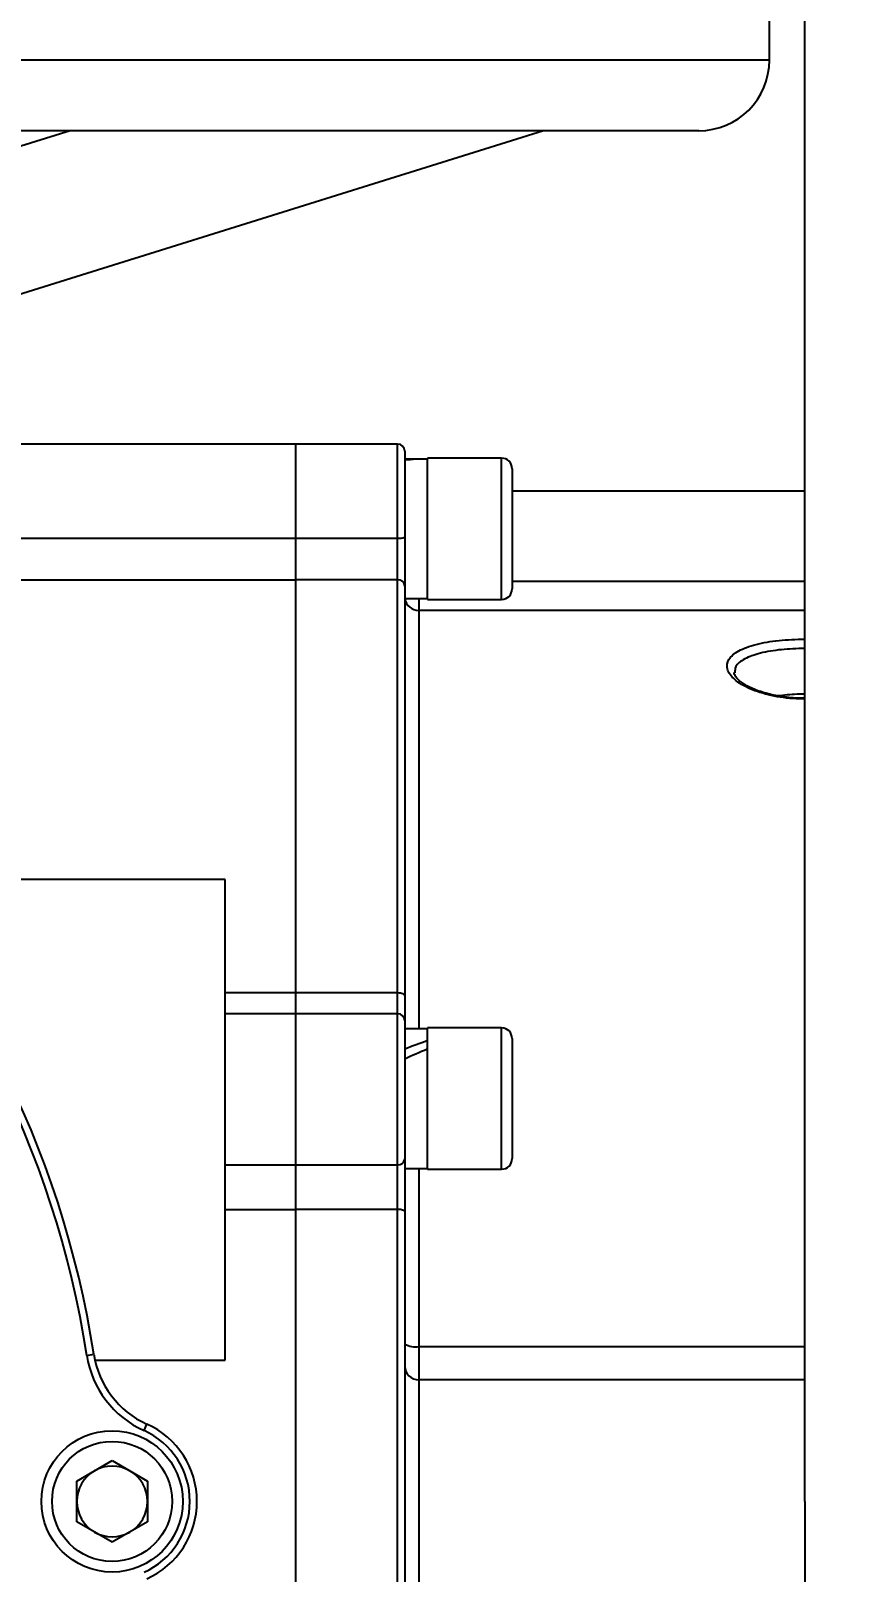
# Model space of a CAD drawing. Header units: millimetres. Extents: x 2749 to 2906, y 1537 to 1648.
# Drawn here: x 2798.82 to 2804.71, y 1620.05 to 1630.96 of the extents above; entities that cross this region are included whole.
import ezdxf

# ---------------------------------------------------------------- set-up
doc = ezdxf.new("R2010")
doc.units = ezdxf.units.MM
doc.layers.add('标注层', color=4, linetype='Continuous', lineweight=25)
doc.styles.get("Standard").update_dxf_attribs({"font": 'arial.ttf'})
doc.dimstyles.new('ISO-25', dxfattribs={"dimtxt": 2.5, "dimasz": 2.5, "dimexe": 1.25, "dimexo": 0.625, "dimtad": 1, "dimtxsty": 'Standard', "dimcen": 2.5, "dimadec": 0, "dimazin": 0, "dimtfac": 1, "dimtmove": 0, "dimatfit": 3, "dimfxl": 0, "dimarcsym": 0})

# ---------------------------------------------------------------- blocks, each defined once
blk = doc.blocks.new('*D11')
at = {"layer": 'Defpoints', "color": 0, "transparency": 16777216}
for p in [(2804.293, 1636.02), (2804.293, 1621.415), (2774.393, 1620.984)]:
    blk.add_point(p, dxfattribs=at)
at = {"layer": '标注层', "color": 0, "lineweight": -2, "transparency": 16777216}
for p, q in [((2774.393, 1620.984), (2774.393, 1638.02)), ((2804.293, 1621.415), (2804.293, 1638.02)), ((2778.473, 1636.02), (2800.213, 1636.02))]:
    blk.add_line(p, q, dxfattribs=at)
at = {"layer": '标注层', "color": 0, "transparency": 16777216}
for points in [[(2778.473, 1636.7), (2778.473, 1635.34), (2774.393, 1636.02)], [(2800.213, 1636.7), (2800.213, 1635.34), (2804.293, 1636.02)]]:
    blk.add_solid(points, dxfattribs=at)
at = {"layer": '标注层', "color": 0, "transparency": 16777216, "insert": (2789.343, 1639.332), "char_height": 3.5, "attachment_point": 5}
blk.add_mtext('300', dxfattribs=at)
blk = doc.blocks.new('*D17')
at = {"layer": 'Defpoints', "color": 0, "transparency": 16777216}
for p in [(2814.882, 1635.983), (2804.293, 1632.554), (2814.882, 1619.098)]:
    blk.add_point(p, dxfattribs=at)
at = {"layer": '标注层', "color": 0, "lineweight": -2, "transparency": 16777216}
for p, q in [((2804.293, 1632.554), (2804.293, 1637.983)), ((2814.882, 1619.098), (2814.882, 1637.983)), ((2800.213, 1635.983), (2796.133, 1635.983)), ((2804.293, 1635.983), (2814.882, 1635.983)), ((2818.962, 1635.983), (2823.042, 1635.983))]:
    blk.add_line(p, q, dxfattribs=at)
at = {"layer": '标注层', "color": 0, "transparency": 16777216}
for points in [[(2800.213, 1636.663), (2800.213, 1635.303), (2804.293, 1635.983)], [(2818.962, 1636.663), (2818.962, 1635.303), (2814.882, 1635.983)]]:
    blk.add_solid(points, dxfattribs=at)
at = {"layer": '标注层', "color": 0, "transparency": 16777216, "insert": (2809.587, 1639.287), "char_height": 3.5, "attachment_point": 5}
blk.add_mtext('75', dxfattribs=at)

msp = doc.modelspace()

# ---------------------------------------------------------------- linework, layer by layer
at = {"color": 7, "linetype": 'Continuous', "lineweight": 25}
for p, q in [((2804.2933, 1620.5543), (2804.2933, 1632.5543)), ((2804.0433, 1630.7543), (2804.0433, 1631.4543)), ((2804.0433, 1630.7543), (2790.0433, 1630.7543)), ((2803.5433, 1630.2543), (2790.5433, 1630.2543)), ((2802.4447, 1630.2543), (2798.4181, 1628.9946)), ((2799.0955, 1630.2543), (2798.4181, 1630.0424)), ((2800.6933, 1628.0372), (2792.6355, 1628.0372)), ((2801.4133, 1628.0372), (2800.6933, 1628.0372)), ((2800.6933, 1627.3718), (2800.6933, 1628.0372)), ((2801.4133, 1627.3718), (2801.4133, 1628.0372)), ((2801.4633, 1627.9872), (2801.4633, 1627.3773)), ((2801.6233, 1627.9312), (2801.4633, 1627.9312)), ((2802.1483, 1627.9372), (2801.6233, 1627.9372)), ((2801.6233, 1626.9372), (2801.6233, 1627.9372)), ((2802.1483, 1626.9372), (2802.1483, 1627.9372)), ((2802.2233, 1627.8622), (2802.2233, 1627.0122)), ((2804.2933, 1627.7043), (2802.2233, 1627.7043)), ((2793.3725, 1627.3718), (2800.6933, 1627.3718)), ((2800.6933, 1627.0764), (2800.6933, 1627.3718)), ((2800.6933, 1627.3718), (2801.4133, 1627.3718)), ((2801.4133, 1627.0764), (2801.4133, 1627.3718)), ((2801.4633, 1627.3773), (2801.4633, 1627.0327)), ((2794.5872, 1627.0764), (2800.6933, 1627.0764)), ((2800.6933, 1624.155), (2800.6933, 1627.0764)), ((2801.4133, 1627.0764), (2800.6933, 1627.0764)), ((2801.4133, 1624.155), (2801.4133, 1627.0764)), ((2801.4633, 1627.0327), (2801.4633, 1624.1308)), ((2802.2233, 1627.0676), (2804.2933, 1627.0676)), ((2801.4633, 1626.9432), (2801.6233, 1626.9432)), ((2801.5633, 1626.9432), (2801.5633, 1626.8598)), ((2801.6233, 1626.9372), (2802.1483, 1626.9372)), ((2804.2933, 1626.8598), (2801.5633, 1626.8598)), ((2801.5633, 1626.8598), (2801.5633, 1623.8993)), ((2800.1933, 1624.9543), (2797.7433, 1624.9543)), ((2800.1933, 1621.5543), (2800.1933, 1624.9543)), ((2800.1933, 1624.155), (2800.6933, 1624.155)), ((2800.6933, 1624.0053), (2800.6933, 1624.155)), ((2800.6933, 1624.155), (2801.4133, 1624.155)), ((2801.4133, 1624.0053), (2801.4133, 1624.155)), ((2801.4633, 1624.1308), (2801.4633, 1623.9553)), ((2800.6933, 1624.0053), (2800.1933, 1624.0053)), ((2801.4133, 1624.0053), (2800.6933, 1624.0053)), ((2800.6933, 1622.9373), (2800.6933, 1624.0053)), ((2801.4133, 1622.9373), (2801.4133, 1624.0053)), ((2801.4633, 1623.9553), (2801.4633, 1622.9763)), ((2801.6233, 1623.8993), (2801.4633, 1623.8993)), ((2802.1483, 1623.9053), (2801.6233, 1623.9053)), ((2801.6233, 1622.9053), (2801.6233, 1623.9053)), ((2802.1483, 1622.9053), (2802.1483, 1623.9053)), ((2802.2233, 1623.8303), (2802.2233, 1622.9803)), ((2801.4633, 1622.9763), (2801.4633, 1622.6063)), ((2800.1933, 1622.9373), (2800.6933, 1622.9373)), ((2800.6933, 1622.6201), (2800.6933, 1622.9373)), ((2800.6933, 1622.9373), (2801.4133, 1622.9373)), ((2801.4133, 1622.6201), (2801.4133, 1622.9373)), ((2801.4633, 1622.9113), (2801.6233, 1622.9113)), ((2801.5633, 1622.9113), (2801.5633, 1621.6505)), ((2801.6233, 1622.9053), (2802.1483, 1622.9053)), ((2800.1933, 1622.6201), (2800.6933, 1622.6201)), ((2800.6933, 1618.4885), (2800.6933, 1622.6201)), ((2801.4133, 1622.6201), (2800.6933, 1622.6201)), ((2801.4133, 1618.4885), (2801.4133, 1622.6201)), ((2801.4633, 1622.6063), (2801.4633, 1618.5024)), ((2799.2143, 1621.5879), (2799.2637, 1621.5955)), ((2801.5633, 1621.6505), (2801.5633, 1621.415)), ((2801.5633, 1621.6505), (2804.2933, 1621.6505)), ((2799.2714, 1621.5543), (2800.1933, 1621.5543)), ((2801.5633, 1621.415), (2801.5633, 1619.6937)), ((2804.2933, 1621.415), (2801.5633, 1621.415)), ((2799.6189, 1621.0559), (2799.6395, 1621.1015)), ((2799.1433, 1620.6987), (2799.3933, 1620.843)), ((2799.3933, 1620.843), (2799.6433, 1620.6987)), ((2799.1433, 1620.41), (2799.1433, 1620.6987)), ((2799.6433, 1620.6987), (2799.6433, 1620.41)), ((2804.2933, 1620.5543), (2804.2933, 1601.5543)), ((2799.3933, 1620.2657), (2799.1433, 1620.41)), ((2799.6433, 1620.41), (2799.3933, 1620.2657))]:
    msp.add_line(p, q, dxfattribs=at)
at = {"color": 7, "linetype": 'Continuous', "lineweight": 25, "flags": 128}
for points in [[(2801.4133, 1624.155), (2801.423, 1624.1545), (2801.4324, 1624.1531), (2801.4411, 1624.1509), (2801.4486, 1624.1479), (2801.4549, 1624.1442), (2801.4595, 1624.14), (2801.4623, 1624.1355), (2801.4633, 1624.1308)], [(2801.4633, 1622.6063), (2801.4623, 1622.609), (2801.4595, 1622.6116), (2801.4549, 1622.614), (2801.4486, 1622.6161), (2801.4411, 1622.6178), (2801.4324, 1622.6191), (2801.423, 1622.6199), (2801.4133, 1622.6201)]]:
    msp.add_lwpolyline(points, dxfattribs=at)
at = {"color": 7, "linetype": 'Continuous', "lineweight": 25}
for radius in [0.5, 0.425]:
    msp.add_circle((2799.3933, 1620.5543), radius, dxfattribs=at)
for centre, radius, start, end in [((2803.5433, 1630.7543), 0.5, 270, 0), ((2801.4133, 1627.9872), 0.05, 360, 90), ((2802.1483, 1627.8622), 0.075, 0, 90), ((2801.4256, 1627.4905), 0.1193, 264.05972, 288.38849), ((2792.4933, 1620.5543), 6.8, 8.74241, 81.25759), ((2792.4933, 1620.5543), 6.85, 8.74241, 81.25759), ((2801.4162, 1627.0293), 0.0472, 4.05212, 93.54674), ((2802.1483, 1627.0122), 0.075, 270, 0), ((2801.5626, 1626.9592), 0.0995, 189.25277, 270.37749), ((2801.4133, 1623.9553), 0.05, 0, 90), ((2802.1483, 1623.8303), 0.075, 0, 90), ((2801.4182, 1622.9826), 0.0455, 263.82957, 352.07934), ((2802.1483, 1622.9803), 0.075, 270, 0), ((2801.539, 1621.8093), 0.1607, 241.8747, 278.68764), ((2799.9061, 1621.6943), 0.7, 188.74241, 245.77696), ((2799.9061, 1621.6943), 0.65, 188.74241, 245.77696), ((2801.5611, 1621.5128), 0.0979, 181.30933, 271.25206), ((2799.3933, 1620.5543), 0.55, 294.22304, 65.77696), ((2799.3933, 1620.5543), 0.6, 294.22304, 65.77696), ((2799.3933, 1620.5543), 0.25, 60, 120), ((2799.3933, 1620.5543), 0.25, 120, 180), ((2799.3933, 1620.5543), 0.25, 0, 60), ((2799.3933, 1620.5543), 0.25, 180, 240), ((2799.3933, 1620.5543), 0.25, 300, 0), ((2799.3933, 1620.5543), 0.25, 240, 300)]:
    msp.add_arc(centre, radius, start, end, dxfattribs=at)
for centre, major_axis, ratio, start_param, end_param in [((2801.4633, 1627.4372), (0.8556, 0), 0.5773503, 1.4771615, 1.5707963), ((2801.6233, 1627.4372), (0.8556, 0), 0.5773503, 1.5707963, 1.7588997), ((2801.4633, 1623.4053), (0.8446, 0.4008), 0.3419987, 1.2218177, 1.409921), ((2801.6233, 1623.4053), (0.8446, 0.4008), 0.3419987, 1.409921, 1.5980244)]:
    msp.add_ellipse(centre, major_axis=major_axis, ratio=ratio, start_param=start_param, end_param=end_param, dxfattribs=at)
for points, knots in [([(2804.2933, 1626.2328), (2804.2733, 1626.2331), (2804.192, 1626.2344), (2804.0516, 1626.2536), (2803.8982, 1626.3026), (2803.7889, 1626.3692), (2803.7364, 1626.4431), (2803.7466, 1626.5145), (2803.818, 1626.576), (2803.9429, 1626.6219), (2804.1074, 1626.6515), (2804.2314, 1626.6552), (2804.2933, 1626.6571)], [0, 0, 0, 0, 0.0346917, 0.1412811, 0.2482269, 0.3558039, 0.4637468, 0.5711778, 0.6784833, 0.7857445, 0.8930231, 1, 1, 1, 1]), ([(2804.2933, 1626.5903), (2804.2371, 1626.5889), (2804.1807, 1626.5874), (2804.075, 1626.5764), (2803.9744, 1626.5596), (2803.8627, 1626.5185), (2803.7989, 1626.4699), (2803.7992, 1626.4336), (2803.7994, 1626.4188)], [0, 0, 0, 0, 0.2130231, 0.2136828, 0.4276328, 0.6410174, 0.8539765, 1, 1, 1, 1]), ([(2804.2932, 1626.2394), (2804.2867, 1626.2391), (2804.2382, 1626.2369), (2804.1476, 1626.2464), (2804.0311, 1626.2678), (2803.9313, 1626.3012), (2803.8549, 1626.3412), (2803.8081, 1626.3821), (2803.7932, 1626.4087), (2803.7945, 1626.4173), (2803.7949, 1626.4198)], [0, 0, 0, 0, 0.0240223, 0.1792788, 0.3338209, 0.4881605, 0.6408195, 0.7912614, 0.9377836, 1, 1, 1, 1]), ([(2804.1023, 1626.2567), (2804.1472, 1626.2619), (2804.2094, 1626.2691), (2804.2751, 1626.2695), (2804.2933, 1626.2697)], [0, 0, 0, 0, 0.7237592, 1, 1, 1, 1])]:
    msp.add_open_spline(points, degree=3, knots=knots, dxfattribs=at)

# ---------------------------------------------------------------- dimensions: what is measured, and where the dimension line sits
at = {"layer": '标注层'}
dim = msp.add_linear_dim(base=(2804.2933, 1636.02), p1=(2774.3933, 1620.9836), p2=(2804.2933, 1621.415), text='300', dimstyle='ISO-25', override={"dimtxt": 3.5, "dimasz": 4.08, "dimexe": 2, "dimexo": 0, "dimgap": 1.524, "dimtih": 1, "dimtoh": 1, "dimlfac": 10, "dimzin": 0, "dimadec": 2, "dimtzin": 0}, dxfattribs=at)
dim.commit()
dim.dimension.update_dxf_attribs({"geometry": '*D11', "text_midpoint": (2789.3433, 1639.3322)})
dim = msp.add_linear_dim(base=(2814.8815, 1635.9828), p1=(2804.2933, 1632.5543), p2=(2814.8815, 1619.0984), text='75', dimstyle='ISO-25', override={"dimtxt": 3.5, "dimasz": 4.08, "dimexe": 2, "dimexo": 0, "dimgap": 1.524, "dimtih": 1, "dimtoh": 1, "dimlfac": 10, "dimzin": 0, "dimadec": 2, "dimtzin": 0}, dxfattribs=at)
dim.commit()
dim.dimension.update_dxf_attribs({"geometry": '*D17', "text_midpoint": (2809.5874, 1635.9828), "dimtype": 160})

doc.saveas('drawing.dxf')
